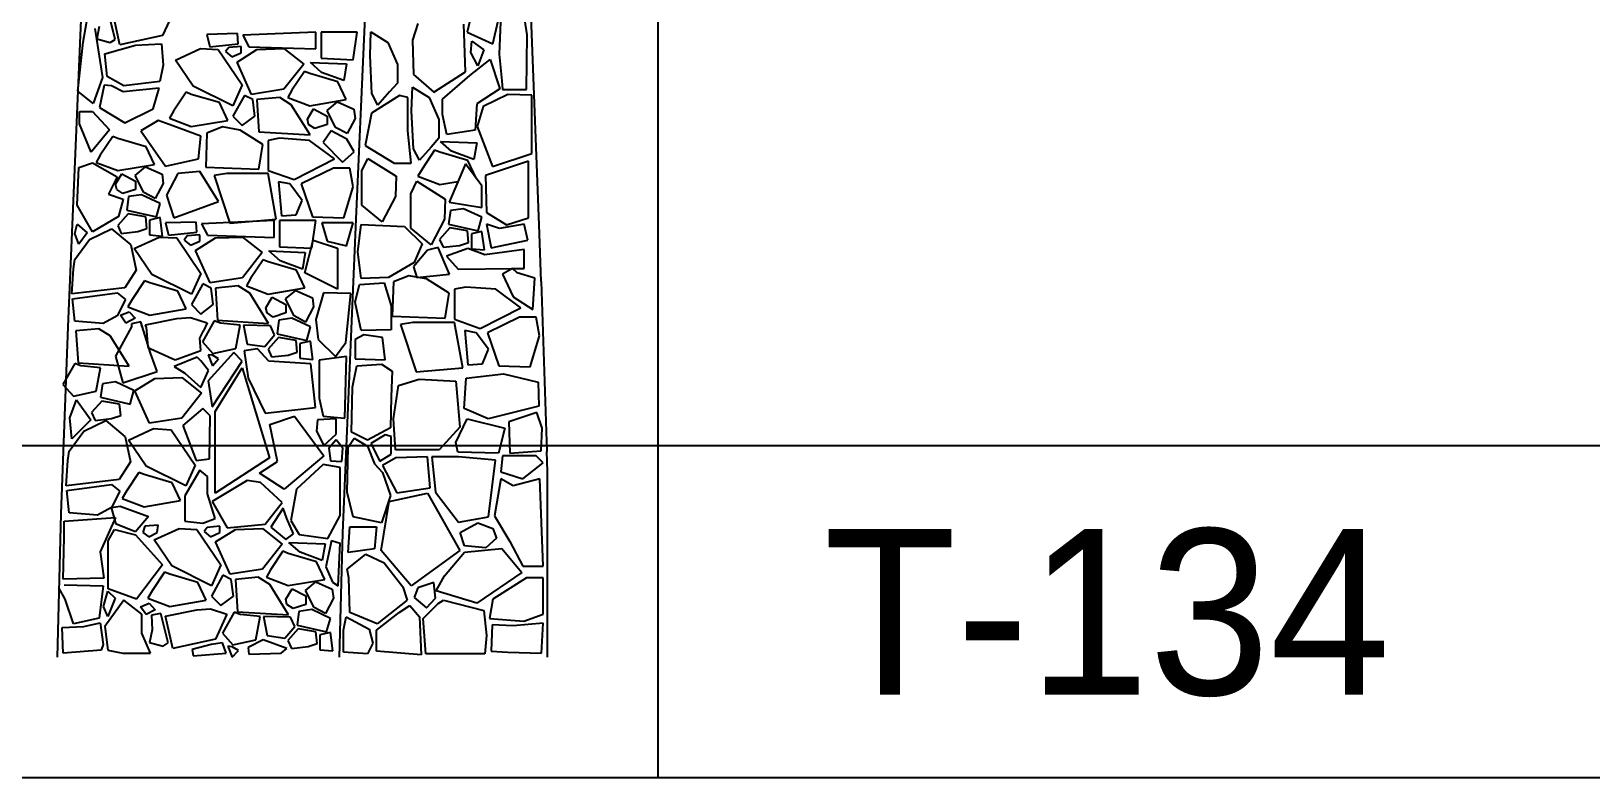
# Model space of a CAD drawing. Header units: millimetres. Extents: x 0 to 25200, y 0 to 17820.
# Drawn here: x 9013 to 10142, y 2598 to 3138 of the extents above; entities that cross this region are included whole.
import ezdxf
from ezdxf.enums import TextEntityAlignment as Align

# ---------------------------------------------------------------- set-up
doc = ezdxf.new("R2010")
doc.units = ezdxf.units.MM
doc.header["$LTSCALE"] = 100
doc.header["$MEASUREMENT"] = 0
for name, color, linetype in [('CO-TREE', 251, 'Continuous'), ('TB-FORM', 7, 'Continuous'), ('TB-TEXT', 4, 'Continuous')]:
    doc.layers.add(name, color=color, linetype=linetype)
doc.styles.add('DH-TEXT', font='')
doc.styles.get('DH-TEXT').set_extended_font_data('HY울릉도L')

# ---------------------------------------------------------------- blocks, each defined once
blk = doc.blocks.new('T-133')
at = {"layer": 'CO-TREE'}
for p, q in [((230.4, 629.4), (222.2, 452.1)), ((22.6, 589.6), (7.8, 238.8)), ((340.3, 450), (336.5, 474.9)), ((19, 444.7), (22.3, 464.1)), ((42.1, 446.7), (36.8, 468.1)), ((45.5, 442.7), (40.3, 466.1)), ((84.7, 467.6), (76.4, 449.5)), ((321.2, 465.3), (319.9, 436)), ((349.1, 306.2), (343.1, 463.4)), ((27.3, 454.7), (32.9, 419.2)), ((30.5, 456.1), (28.7, 447.2)), ((187.2, 452), (134.5, 449.7)), ((187.2, 439.8), (187.2, 452)), ((191.1, 452), (191.1, 433.1)), ((217.2, 452), (191.1, 452)), ((214.4, 432), (217.2, 452)), ((222.2, 452.1), (216.2, 316.7)), ((226.5, 435), (227.1, 452.2)), ((227.1, 452.2), (239.3, 444.6)), ((261.1, 458.3), (257.3, 446.2)), ((295.6, 423.2), (294.3, 457.7)), ((298.8, 460.2), (296.9, 451.9)), ((296.9, 451.9), (315.4, 443.6)), ((315.4, 443.6), (319.2, 460.2)), ((15.1, 409.2), (19, 444.7)), ((28.7, 447.2), (38.5, 444.5)), ((34.5, 436.4), (56.8, 442.5)), ((38.5, 444.5), (42.1, 446.7)), ((76.4, 449.5), (45.5, 442.7)), ((56.8, 442.5), (75.6, 443.6)), ((75.6, 443.6), (76.7, 428.1)), ((130.6, 450.9), (108.4, 450.3)), ((108.4, 450.3), (110.6, 441.4)), ((110.6, 441.4), (131.1, 443.6)), ((124.3, 440.9), (122, 437.9)), ((133.3, 441.6), (124.3, 440.9)), ((131.1, 443.6), (130.6, 450.9)), ((133.3, 437.1), (133.3, 441.6)), ((134.5, 449.7), (138.9, 441.4)), ((138.9, 441.4), (187.2, 439.8)), ((239.3, 444.6), (246.3, 428.6)), ((257.3, 446.2), (257.9, 421.3)), ((299.4, 437.2), (300.1, 445.5)), ((300.1, 445.5), (309, 439.2)), ((339.7, 410.4), (340.3, 450)), ((36.2, 419.8), (34.5, 436.4)), ((85.8, 431.8), (103.9, 440.1)), ((98.6, 413), (85.8, 431.8)), ((103.9, 440.1), (116.7, 439.4)), ((116.7, 439.4), (134.1, 413.8)), ((122, 437.9), (126.5, 434.1)), ((126.5, 434.1), (133.3, 437.1)), ((130.3, 430.3), (144.6, 439.4)), ((140.8, 407), (130.3, 430.3)), ((144.6, 439.4), (164.2, 440.1)), ((164.2, 440.1), (178.5, 428.8)), ((183.4, 430), (209.6, 429)), ((191.4, 422.9), (183.4, 430)), ((191.1, 433.1), (214.4, 432)), ((209.6, 429), (207.6, 416.9)), ((227.8, 407.5), (226.5, 435)), ((298.8, 420.6), (313.5, 432.1)), ((304.5, 427.7), (299.4, 437.2)), ((309, 439.2), (304.5, 427.7)), ((313.5, 432.1), (320.5, 411.1)), ((319.9, 436), (321.8, 416.8)), ((32.9, 419.2), (26.2, 400.3)), ((48.4, 413.1), (36.2, 419.8)), ((76.7, 428.1), (74.5, 416.4)), ((178.5, 428.8), (164.2, 410.8)), ((179.1, 423.6), (170, 410.1)), ((182.9, 422.1), (179.1, 423.6)), ((203.2, 416.1), (182.9, 422.1)), ((207.6, 416.9), (191.4, 422.9)), ((246.3, 428.6), (246.3, 415.2)), ((257.9, 421.3), (272.6, 408.5)), ((272.6, 408.5), (295.6, 423.2)), ((279, 403.4), (298.8, 420.6)), ((26.2, 400.3), (15.1, 409.2)), ((34, 413.7), (30.7, 397.6)), ((39.5, 413.1), (34, 413.7)), ((47.9, 408.7), (39.5, 413.1)), ((74, 411.4), (47.9, 408.7)), ((74.5, 416.4), (48.4, 413.1)), ((69.5, 396.5), (74, 411.4)), ((93.4, 408.5), (84.3, 394.9)), ((97.1, 407), (93.4, 408.5)), ((117.5, 401), (97.1, 407)), ((127.3, 398.7), (98.6, 413)), ((134.1, 413.8), (127.3, 398.7)), ((164.2, 410.8), (140.8, 407)), ((170, 410.1), (167, 404.8)), ((209.2, 403.3), (203.2, 416.1)), ((232.2, 399.2), (227.8, 407.5)), ((240.5, 408.8), (232.2, 399.2)), ((246.3, 415.2), (240.5, 408.8)), ((256.6, 395.1), (257.3, 412.3)), ((257.3, 412.3), (269.4, 404.7)), ((320.5, 411.1), (303.9, 400.2)), ((326.3, 407), (308.5, 398.1)), ((321.8, 416.8), (322.4, 410.4)), ((322.4, 410.4), (339.7, 410.4)), ((343.5, 406.4), (326.3, 407)), ((343.5, 364.3), (343.5, 406.4)), ((30.7, 397.6), (49, 386.5)), ((49, 386.5), (69.5, 396.5)), ((123.5, 388.2), (117.5, 401)), ((135.6, 406.2), (127.3, 391.2)), ((141.6, 403.2), (135.6, 406.2)), ((143.1, 391.2), (141.6, 403.2)), ((161.2, 404.7), (144.6, 403.2)), ((144.6, 403.2), (146.1, 379.9)), ((169.5, 399.5), (161.2, 404.7)), ((167, 404.8), (182.9, 398.8)), ((183.1, 377.6), (169.5, 399.5)), ((181.2, 389), (185.7, 396.5)), ((182.9, 398.8), (209.2, 403.3)), ((185.7, 396.5), (195.5, 391.3)), ((195.4, 395.3), (202.9, 401.5)), ((201.5, 383), (195.4, 395.3)), ((202.9, 401.5), (214.8, 396.2)), ((214.8, 396.2), (215.7, 389.6)), ((247.9, 406.1), (227.6, 393.3)), ((253.9, 404.6), (247.9, 406.1)), ((253.9, 380.5), (253.9, 404.6)), ((257.9, 367.6), (256.6, 395.1)), ((269.4, 404.7), (276.4, 388.7)), ((279, 392.5), (279, 403.4)), ((303.9, 400.2), (302.6, 381.1)), ((308.5, 398.1), (304.1, 383.7)), ((16.2, 385.7), (16.2, 394.6)), ((16.2, 394.6), (25.7, 394.6)), ((24.6, 365.2), (16.2, 385.7)), ((25.7, 394.6), (37.9, 381.3)), ((73.3, 388), (60.6, 380.5)), ((83.8, 384.2), (73.3, 388)), ((84.3, 394.9), (81.3, 389.7)), ((81.3, 389.7), (97.1, 383.7)), ((104, 376.7), (83.8, 384.2)), ((97.1, 383.7), (123.5, 388.2)), ((127.3, 391.2), (134.1, 384.4)), ((134.1, 384.4), (143.1, 391.2)), ((181.9, 385.2), (181.2, 389)), ((186.5, 382.2), (181.9, 385.2)), ((195.5, 385.2), (186.5, 382.2)), ((195.5, 391.3), (195.5, 385.2)), ((215.7, 389.6), (209.9, 378.6)), ((227.6, 393.3), (223, 370)), ((276.4, 388.7), (276.4, 375.3)), ((282.2, 377.9), (279, 392.5)), ((37.9, 381.3), (24.6, 365.2)), ((40.3, 376.6), (31.3, 363.1)), ((44.1, 375.1), (40.3, 376.6)), ((64.4, 369.1), (44.1, 375.1)), ((60.6, 380.5), (78.5, 355)), ((102.5, 360.3), (104, 376.7)), ((108.5, 379), (107.8, 354.3)), ((119.8, 383.5), (108.5, 379)), ((132.5, 381.2), (119.8, 383.5)), ((149, 370.7), (132.5, 381.2)), ((146.1, 379.9), (183.1, 377.6)), ((161, 375.2), (152.7, 373.7)), ((152.7, 373.7), (152.7, 352)), ((182.7, 373.7), (161, 375.2)), ((200.7, 360.3), (182.7, 373.7)), ((198.5, 380.5), (192.5, 372.2)), ((209.7, 374.5), (198.5, 380.5)), ((209.9, 378.6), (201.5, 383)), ((215, 365.5), (209.7, 374.5)), ((256.2, 357.2), (253.9, 380.5)), ((276.4, 375.3), (270.7, 368.9)), ((277.5, 372.9), (303.7, 371.9)), ((285.6, 365.9), (277.5, 372.9)), ((302.6, 381.1), (282.2, 377.9)), ((304.1, 383.7), (315.2, 354.8)), ((31.3, 363.1), (28.3, 357.8)), ((70.5, 356.3), (64.4, 369.1)), ((146, 352.8), (149, 370.7)), ((192.5, 372.2), (206.7, 358)), ((206.7, 358), (215, 365.5)), ((223, 370), (244.1, 357.2)), ((262.4, 359.3), (257.9, 367.6)), ((270.7, 368.9), (262.4, 359.3)), ((273.2, 366.6), (264.2, 353)), ((277, 365.1), (273.2, 366.6)), ((297.3, 359.1), (277, 365.1)), ((301.7, 359.8), (285.6, 365.9)), ((303.7, 371.9), (301.7, 359.8)), ((315.2, 354.8), (343.5, 364.3)), ((14.6, 326.9), (15.7, 354.1)), ((15.7, 354.1), (25.7, 357.4)), ((25.7, 357.4), (43.4, 347.4)), ((28.3, 357.8), (44.1, 351.8)), ((44.1, 351.8), (70.5, 356.3)), ((56.6, 348.3), (64.1, 354.5)), ((64.1, 354.5), (76, 349.2)), ((78.5, 355), (102.5, 360.3)), ((103.3, 351.3), (87.5, 349.8)), ((116.8, 329.5), (103.3, 351.3)), ((107.8, 354.3), (146, 352.8)), ((152.7, 352), (171.5, 345.3)), ((171.5, 345.3), (200.7, 360.3)), ((200, 353.5), (176.7, 342.3)), ((212, 353.5), (200, 353.5)), ((214.2, 340), (212, 353.5)), ((220.6, 351.7), (225, 360.6)), ((220.6, 326.8), (220.6, 351.7)), ((225, 360.6), (245.5, 347.9)), ((244.1, 357.2), (256.2, 357.2)), ((264.2, 353), (261.2, 347.8)), ((295.6, 356.7), (283.8, 329.1)), ((307.4, 340.9), (295.6, 356.7)), ((303.3, 346.3), (297.3, 359.1)), ((341.3, 358.7), (310.2, 348.2)), ((341.3, 347.6), (341.3, 358.7)), ((43.4, 347.4), (37.3, 334.7)), ((42.4, 342), (46.9, 349.5)), ((43.2, 338.2), (42.4, 342)), ((46.9, 349.5), (56.7, 344.2)), ((62.8, 336), (56.6, 348.3)), ((56.7, 344.2), (56.7, 338.2)), ((76.9, 342.6), (71.1, 331.6)), ((76, 349.2), (76.9, 342.6)), ((87.5, 349.8), (79.3, 334)), ((122.8, 349.8), (113.8, 348.3)), ((113.8, 348.3), (125, 313.8)), ((152.7, 349.8), (122.8, 349.8)), ((158.7, 316.8), (152.7, 349.8)), ((160.2, 343.8), (162.5, 319.1)), ((168.5, 342.3), (160.2, 343.8)), ((177.5, 330.3), (168.5, 342.3)), ((176.7, 342.3), (185, 318.3)), ((207.5, 317.6), (214.2, 340)), ((245.5, 347.9), (244.9, 333.2)), ((256, 335.1), (260.5, 344.1)), ((260.5, 344.1), (280.9, 331.3)), ((261.2, 347.8), (277, 341.7)), ((277, 341.7), (290.1, 344)), ((307.4, 325.2), (307.4, 340.9)), ((310.2, 348.2), (310.8, 321.5)), ((341.3, 317.7), (341.3, 347.6)), ((37.3, 334.7), (47.9, 331.3)), ((47.7, 335.2), (43.2, 338.2)), ((47.9, 331.3), (44.5, 318.6)), ((56.7, 338.2), (47.7, 335.2)), ((51.8, 333), (50.5, 323.2)), ((61.2, 334.3), (51.8, 333)), ((74.6, 328.1), (61.2, 334.3)), ((71.1, 331.6), (62.8, 336)), ((71.9, 318.3), (74.6, 328.1)), ((79.3, 334), (84.5, 317.6)), ((84.5, 317.6), (116.8, 329.5)), ((173, 319.8), (177.5, 330.3)), ((244.9, 333.2), (235.3, 314.7)), ((256, 310.2), (256, 335.1)), ((280.9, 331.3), (280.3, 316.6)), ((283.8, 329.1), (307.4, 325.2)), ((25.7, 307.5), (14.6, 326.9)), ((44.5, 318.6), (25.7, 307.5)), ((51.4, 320.5), (43.9, 312.1)), ((50.5, 323.2), (71.9, 318.3)), ((64.2, 318.3), (51.4, 320.5)), ((65, 309.9), (64.2, 318.3)), ((74.6, 317.9), (67, 316.1)), ((67, 316.1), (67, 305.4)), ((76.3, 304.5), (74.6, 317.9)), ((125, 313.8), (158.7, 316.8)), ((162.5, 319.1), (173, 319.8)), ((185, 318.3), (207.5, 317.6)), ((216.2, 316.7), (206.7, 89.8)), ((235.3, 314.7), (220.6, 326.8)), ((280.3, 316.6), (270.7, 298.1)), ((284.7, 323), (283.4, 313.2)), ((294.1, 324.3), (284.7, 323)), ((307.5, 318.1), (294.1, 324.3)), ((304.8, 308.3), (307.5, 318.1)), ((310.8, 321.5), (325.2, 312.7)), ((325.2, 312.7), (341.3, 317.7)), ((12.9, 306.4), (14.6, 313)), ((15.7, 298.6), (12.9, 306.4)), ((14.6, 313), (21.8, 306.9)), ((21.8, 306.9), (15.7, 298.6)), ((23.4, 302), (39.5, 309.7)), ((39.5, 309.7), (53.4, 298.1)), ((43.9, 312.1), (46.5, 306.4)), ((46.5, 306.4), (58.4, 307.7)), ((58.4, 307.7), (65, 309.9)), ((67, 305.4), (76.3, 304.5)), ((100.6, 314.5), (78.4, 314)), ((78.4, 314), (80.6, 305.1)), ((80.6, 305.1), (101.2, 307.3)), ((103.3, 305.3), (94.3, 304.6)), ((101.2, 307.3), (100.6, 314.5)), ((103.3, 300.8), (103.3, 305.3)), ((157.2, 315.7), (104.5, 313.4)), ((104.5, 313.4), (108.9, 305.1)), ((108.9, 305.1), (157.2, 303.5)), ((157.2, 303.5), (157.2, 315.7)), ((161.1, 315.7), (161.1, 296.8)), ((187.2, 315.7), (161.1, 315.7)), ((184.4, 295.7), (187.2, 315.7)), ((191.6, 314), (195.5, 300.7)), ((214.4, 314), (191.6, 314)), ((209.4, 297.4), (214.4, 314)), ((217.6, 293), (220.2, 312.8)), ((220.2, 312.8), (251.5, 311.5)), ((251.5, 311.5), (264.3, 298.8)), ((270.7, 298.1), (256, 310.2)), ((284.3, 310.5), (276.8, 302.1)), ((283.4, 313.2), (304.8, 308.3)), ((297.1, 308.3), (284.3, 310.5)), ((297.9, 299.9), (297.1, 308.3)), ((307.5, 307.8), (299.9, 306)), ((299.9, 306), (299.9, 295.3)), ((309.3, 294.5), (307.5, 307.8)), ((310.8, 313.2), (314.1, 296)), ((320.2, 309.9), (310.8, 313.2)), ((338, 313.2), (320.2, 309.9)), ((340.7, 301.6), (338, 313.2)), ((350.3, 271.6), (349.1, 306.2)), ((12.9, 287.5), (23.4, 302)), ((53.4, 298.1), (57.3, 279.8)), ((55.9, 295.5), (73.9, 303.8)), ((68.7, 276.7), (55.9, 295.5)), ((73.9, 303.8), (86.7, 303.1)), ((86.7, 303.1), (104.1, 277.5)), ((94.3, 304.6), (92, 301.6)), ((92, 301.6), (96.5, 297.8)), ((96.5, 297.8), (103.3, 300.8)), ((100.3, 294), (114.6, 303.1)), ((110.9, 270.7), (100.3, 294)), ((114.6, 303.1), (134.2, 303.8)), ((134.2, 303.8), (148.5, 292.5)), ((153.4, 293.7), (179.6, 292.7)), ((161.5, 286.6), (153.4, 293.7)), ((161.1, 296.8), (184.4, 295.7)), ((179.4, 277.9), (185.3, 301.6)), ((185.3, 301.6), (203, 295.7)), ((195.5, 300.7), (209.4, 297.4)), ((203, 295.7), (203, 266.1)), ((268.1, 294.3), (257.9, 282.2)), ((264.3, 298.8), (258.5, 285.3)), ((275.8, 296.2), (268.1, 294.3)), ((280.3, 285.3), (275.8, 296.2)), ((276.8, 302.1), (279.4, 296.4)), ((279.4, 296.4), (291.3, 297.7)), ((297.4, 295.5), (281.9, 289.9)), ((291.3, 297.7), (297.9, 299.9)), ((309.7, 291), (297.4, 295.5)), ((299.9, 295.3), (309.3, 294.5)), ((338, 294.9), (309.7, 291)), ((314.1, 296), (340.7, 301.6)), ((338, 281.1), (338, 294.9)), ((11.8, 280.9), (12.9, 287.5)), ((148.5, 292.5), (134.2, 274.4)), ((149.1, 287.3), (140.1, 273.8)), ((152.9, 285.8), (149.1, 287.3)), ((173.2, 279.8), (152.9, 285.8)), ((177.6, 280.6), (161.5, 286.6)), ((179.6, 292.7), (177.6, 280.6)), ((220.2, 273.9), (217.6, 293)), ((258.5, 285.3), (240, 274.5)), ((284.1, 277), (280.3, 285.3)), ((281.9, 289.9), (290.2, 280.5)), ((10.7, 262.6), (11.8, 280.9)), ((57.3, 279.8), (49, 267)), ((63.4, 272.2), (54.3, 258.6)), ((67.2, 270.7), (63.4, 272.2)), ((97.3, 262.4), (68.7, 276.7)), ((104.1, 277.5), (97.3, 262.4)), ((134.2, 274.4), (110.9, 270.7)), ((140.1, 273.8), (137.1, 268.5)), ((179.3, 267), (173.2, 279.8)), ((203, 266.1), (179.4, 277.9)), ((240, 274.5), (220.2, 273.9)), ((243.4, 271.3), (242.6, 246.6)), ((254.6, 275.8), (243.4, 271.3)), ((267.3, 273.6), (254.6, 275.8)), ((257.9, 282.2), (260.5, 274.5)), ((260.5, 274.5), (284.1, 277)), ((283.8, 263.1), (267.3, 273.6)), ((290.2, 280.5), (329.6, 281.1)), ((329.6, 281.1), (322.5, 277)), ((322.5, 277), (330, 260.5)), ((333, 277.8), (329.6, 281.1)), ((329.6, 281.1), (338, 281.1)), ((345.8, 274), (333, 277.8)), ((344.3, 251.4), (345.8, 274)), ((350.3, 271.6), (354.5, 148.6)), ((49, 267), (10.7, 262.6)), ((11.2, 259.1), (43.4, 263.5)), ((43.4, 263.5), (49.5, 258.5)), ((87.5, 264.7), (67.2, 270.7)), ((93.5, 251.9), (87.5, 264.7)), ((105.6, 269.9), (97.3, 254.9)), ((111.6, 266.9), (105.6, 269.9)), ((113.1, 254.9), (111.6, 266.9)), ((131.2, 268.4), (114.6, 266.9)), ((114.6, 266.9), (116.1, 243.6)), ((139.5, 263.2), (131.2, 268.4)), ((137.1, 268.5), (152.9, 262.5)), ((153.1, 241.3), (139.5, 263.2)), ((151.2, 252.7), (155.7, 260.2)), ((152.9, 262.5), (179.3, 267)), ((155.7, 260.2), (165.5, 254.9)), ((165.4, 259), (172.9, 265.2)), ((172.9, 265.2), (184.8, 259.9)), ((184.8, 259.9), (185.7, 253.3)), ((192.8, 263.5), (187.2, 244.1)), ((212.7, 263), (192.8, 263.5)), ((208.9, 227.5), (212.7, 263)), ((215.7, 256.6), (218.9, 269.4)), ((218.9, 269.4), (236.8, 270.7)), ((236.8, 270.7), (241.9, 254.1)), ((280.8, 245.1), (283.8, 263.1)), ((295.8, 267.6), (287.6, 266.1)), ((287.6, 266.1), (287.6, 244.4)), ((317.6, 266.1), (295.8, 267.6)), ((335.6, 252.6), (317.6, 266.1)), ((330, 260.5), (344.3, 251.4)), ((12.9, 243), (11.2, 259.1)), ((49.5, 258.5), (43.4, 246.9)), ((46, 247.2), (52.1, 249.8)), ((54.3, 258.6), (51.3, 253.4)), ((51.3, 253.4), (67.2, 247.3)), ((52.1, 249.8), (56.5, 245)), ((67.2, 247.3), (93.5, 251.9)), ((97.3, 254.9), (104.1, 248.1)), ((104.1, 248.1), (113.1, 254.9)), ((152, 248.9), (151.2, 252.7)), ((156.5, 245.9), (152, 248.9)), ((165.5, 248.9), (156.5, 245.9)), ((171.6, 246.7), (165.4, 259)), ((165.5, 254.9), (165.5, 248.9)), ((185.7, 253.3), (179.9, 242.3)), ((220.2, 236.2), (215.7, 256.6)), ((241.9, 254.1), (241.9, 236.8)), ((306.3, 237.6), (335.6, 252.6)), ((7.8, 238.8), (2.7, 103.5)), ((33.4, 241.3), (12.9, 243)), ((30.2, 237.5), (13.7, 236)), ((38.5, 232.3), (30.2, 237.5)), ((43.4, 246.9), (33.4, 241.3)), ((54, 238.8), (42.3, 217.6)), ((49.9, 241.4), (46, 247.2)), ((56.5, 245), (49.9, 241.4)), ((60.6, 242.4), (53.9, 241)), ((53.9, 241), (54, 238.8)), ((61.5, 238.8), (60.6, 242.4)), ((67.7, 219.7), (60.6, 242.4)), ((64.1, 240.3), (86.7, 244.8)), ((64.5, 238.8), (64.1, 240.3)), ((64.5, 238.8), (65.6, 223.8)), ((86.7, 244.8), (96.5, 245.6)), ((96.5, 245.6), (108.6, 241.8)), ((113.7, 243.3), (105.3, 228.1)), ((108.6, 241.8), (105.9, 236)), ((118.2, 241.5), (113.7, 243.3)), ((116.1, 243.6), (153.1, 241.3)), ((132.5, 240.1), (118.2, 241.5)), ((129.4, 223.2), (132.5, 240.1)), ((135, 240), (137.7, 226.4)), ((154.4, 239.6), (135, 240)), ((157.5, 233), (154.4, 239.6)), ((160.6, 243.7), (159.3, 233.9)), ((170, 245), (160.6, 243.7)), ((183.4, 238.8), (170, 245)), ((179.9, 242.3), (171.6, 246.7)), ((180.7, 229), (183.4, 238.8)), ((187.2, 244.1), (188.9, 229.7)), ((242.6, 246.6), (280.8, 245.1)), ((257.6, 242.1), (248.6, 240.6)), ((248.6, 240.6), (259.9, 206.2)), ((287.6, 242.1), (257.6, 242.1)), ((287.6, 244.4), (306.3, 237.6)), ((293.6, 209.2), (287.6, 242.1)), ((334.8, 245.9), (311.6, 234.6)), ((346.8, 245.9), (334.8, 245.9)), ((349.1, 232.4), (346.8, 245.9)), ((13.7, 236), (15.2, 212.7)), ((52.1, 210.4), (38.5, 232.3)), ((103.4, 230.7), (105.9, 236)), ((104.1, 221.7), (103.4, 230.7)), ((105.3, 228.1), (112.8, 219.6)), ((137.7, 226.4), (150.5, 224.6)), ((150.5, 224.6), (157.5, 233)), ((160.2, 231.2), (152.7, 222.8)), ((159.3, 233.9), (180.7, 229)), ((173, 229), (160.2, 231.2)), ((173.8, 220.6), (173, 229)), ((183.4, 228.5), (175.8, 226.8)), ((175.8, 226.8), (175.8, 216.1)), ((185.1, 215.2), (183.4, 228.5)), ((188.9, 229.7), (201.6, 217.5)), ((201.6, 217.5), (208.9, 227.5)), ((222.1, 233), (215.7, 229.8)), ((215.7, 229.8), (215.7, 215.7)), ((241.9, 236.8), (220.2, 236.2)), ((235.5, 231.1), (222.1, 233)), ((237.4, 215.1), (235.5, 231.1)), ((295.1, 236.1), (297.3, 211.4)), ((303.3, 234.6), (295.1, 236.1)), ((312.3, 222.7), (303.3, 234.6)), ((311.6, 234.6), (319.8, 210.7)), ((342.3, 209.9), (349.1, 232.4)), ((42.3, 217.6), (47.7, 198.4)), ((65.6, 223.8), (85.5, 214.9)), ((72.5, 206.6), (67.7, 219.7)), ((101.3, 216.9), (84.8, 210.1)), ((85.5, 214.9), (104.1, 221.7)), ((104.1, 214.2), (101.3, 216.9)), ((109.3, 218.7), (112.4, 210.7)), ((112.4, 218.3), (109.3, 218.7)), ((128, 220.2), (109.4, 199.7)), ((116.9, 215.6), (112.4, 218.3)), ((112.4, 218.3), (112.4, 218.3)), ((112.4, 210.7), (116.9, 215.6)), ((112.8, 219.6), (129.4, 223.2)), ((134.1, 214.1), (128, 220.2)), ((145.1, 223), (135.5, 221.6)), ((135.5, 221.6), (138.3, 201.7)), ((153.4, 214.1), (145.1, 223)), ((152.7, 222.8), (155.3, 217.1)), ((155.3, 217.1), (167.2, 218.4)), ((167.2, 218.4), (173.8, 220.6)), ((175.8, 216.1), (185.1, 215.2)), ((209.6, 217.5), (189.7, 214.7)), ((189.7, 214.7), (189.7, 187.3)), ((208.3, 172.9), (209.6, 217.5)), ((215.7, 215.7), (237.4, 215.1)), ((307.8, 212.2), (312.3, 222.7)), ((12.8, 212.4), (4.3, 197.2)), ((17.2, 210.6), (12.8, 212.4)), ((15.2, 212.7), (52.1, 210.4)), ((31.5, 209.3), (17.2, 210.6)), ((28.4, 192.3), (31.5, 209.3)), ((47.7, 198.4), (72.5, 206.6)), ((84.8, 210.1), (92.4, 205.3)), ((92.4, 205.3), (104.1, 195)), ((109.6, 207.3), (104.1, 214.2)), ((104.1, 195), (109.6, 207.3)), ((112.2, 181.1), (134.1, 214.1)), ((114.4, 177.6), (134.1, 209.1)), ((134.1, 209.1), (153.8, 144.1)), ((183.6, 212), (153.4, 214.1)), ((187, 180.5), (183.6, 212)), ((213.8, 195.3), (217, 210.6)), ((217, 210.6), (234.9, 211.9)), ((234.9, 211.9), (242.6, 206.8)), ((242.6, 206.8), (241.9, 188.3)), ((259.9, 206.2), (293.6, 209.2)), ((296.1, 201.8), (323.2, 204.8)), ((297.3, 211.4), (307.8, 212.2)), ((319.8, 210.7), (342.3, 209.9)), ((323.2, 204.8), (348.1, 198.8)), ((4.3, 197.2), (11.9, 188.7)), ((11.9, 188.7), (28.4, 192.3)), ((32.8, 197.7), (31.5, 187.9)), ((42.2, 199.1), (32.8, 197.7)), ((55.6, 192.8), (42.2, 199.1)), ((52.9, 183), (55.6, 192.8)), ((56.4, 192.5), (70.7, 201.5)), ((66.9, 169.1), (56.4, 192.5)), ((70.7, 201.5), (90.3, 202.2)), ((90.3, 202.2), (104.6, 190.9)), ((109.4, 199.7), (112.2, 181.1)), ((138.3, 201.7), (150.6, 176.3)), ((213.2, 162.7), (213.8, 195.3)), ((243.4, 172.4), (247.1, 196.5)), ((247.1, 196.5), (262.2, 201)), ((262.2, 201), (288.6, 199.5)), ((288.6, 199.5), (291.6, 166.4)), ((294.6, 179.9), (296.1, 201.8)), ((348.1, 198.8), (348.8, 181.4)), ((9.3, 173), (14.1, 186)), ((14.1, 186), (24.4, 171.6)), ((32.4, 185.2), (24.9, 176.9)), ((31.5, 187.9), (52.9, 183)), ((45.2, 183), (32.4, 185.2)), ((46.1, 174.7), (45.2, 183)), ((104.6, 190.9), (90.3, 172.9)), ((189.7, 187.3), (192.5, 174.3)), ((241.9, 188.3), (241.3, 165.9)), ((348.8, 181.4), (311.9, 172.4)), ((10.7, 157.9), (9.3, 173)), ((24.4, 171.6), (10.7, 157.9)), ((19.3, 163.3), (35.4, 171.1)), ((24.9, 176.9), (27.6, 171.1)), ((27.6, 171.1), (39.5, 172.5)), ((35.4, 171.1), (49.3, 159.4)), ((39.5, 172.5), (46.1, 174.7)), ((90.3, 172.9), (66.9, 169.1)), ((105.4, 179.9), (91, 167.5)), ((110.9, 174.4), (105.4, 179.9)), ((110.3, 143.5), (110.9, 174.4)), ((114.4, 118.5), (114.4, 177.6)), ((150.6, 176.3), (187, 180.5)), ((154, 168.1), (171.9, 174.3)), ((171.9, 174.3), (193.2, 145.5)), ((188.4, 171.5), (187.7, 163.3)), ((202.1, 172.2), (188.4, 171.5)), ((192.5, 174.3), (208.3, 172.9)), ((202.1, 161.3), (202.1, 172.2)), ((244.9, 149.8), (243.4, 172.4)), ((288.6, 155.1), (296.9, 172.4)), ((311.9, 172.4), (294.6, 179.9)), ((296.9, 172.4), (324, 165.6)), ((347.3, 176.9), (327, 170.2)), ((327, 170.2), (327.7, 147.6)), ((351.1, 165.6), (347.3, 176.9)), ((8.8, 148.9), (19.3, 163.3)), ((49.3, 159.4), (53.2, 141.1)), ((51.7, 156.9), (69.8, 165.2)), ((69.8, 165.2), (82.6, 164.4)), ((82.6, 164.4), (100, 138.8)), ((91, 167.5), (100.6, 142.1)), ((159.5, 141.4), (154, 168.1)), ((187.7, 163.3), (193.2, 153)), ((193.2, 153), (202.1, 161.3)), ((210.6, 151.9), (215.1, 158.3)), ((224.7, 157), (213.2, 162.7)), ((215.1, 158.3), (224.7, 152.5)), ((241.3, 165.9), (224.7, 157)), ((237.4, 160.8), (227.2, 154.4)), ((241.9, 159.6), (237.4, 160.8)), ((241.9, 146.8), (241.9, 159.6)), ((291.6, 166.4), (276.5, 149.8)), ((324, 165.6), (319.5, 147.6)), ((350.3, 149.1), (351.1, 165.6)), ((7.7, 142.2), (8.8, 148.9)), ((64.5, 138.1), (51.7, 156.9)), ((202.1, 157.1), (196.6, 151)), ((196.6, 151), (198, 142)), ((206.9, 151), (202.1, 157.1)), ((206.2, 141.4), (206.9, 151)), ((210, 119.3), (210.6, 151.9)), ((224.7, 152.5), (229.8, 139.8)), ((227.2, 154.4), (233.6, 141.7)), ((233.6, 141.7), (241.9, 146.8)), ((276.5, 149.8), (244.9, 149.8)), ((290.1, 148.3), (288.6, 155.1)), ((319.5, 147.6), (290.1, 148.3)), ((327.7, 147.6), (350.3, 149.1)), ((355, 134.3), (354.5, 148.6)), ((6.6, 123.9), (7.7, 142.2)), ((53.2, 141.1), (44.9, 128.4)), ((93.2, 123.8), (64.5, 138.1)), ((100, 138.8), (93.2, 123.8)), ((100.6, 142.1), (110.3, 143.5)), ((153.8, 144.1), (114.4, 118.5)), ((146.5, 133.1), (159.5, 141.4)), ((193.2, 145.5), (164.3, 121.5)), ((192.5, 139.3), (173.3, 121.5)), ((204.8, 137.2), (192.5, 139.3)), ((198, 142), (206.2, 141.4)), ((204.8, 102.3), (204.8, 137.2)), ((229.8, 139.8), (235.5, 133.4)), ((245.1, 144.2), (235.5, 138.5)), ((235.5, 138.5), (245.8, 118.7)), ((268.1, 144.9), (245.1, 144.2)), ((270, 122.5), (268.1, 144.9)), ((271.3, 144.9), (273.9, 119.3)), ((290.5, 144.9), (271.3, 144.9)), ((317.3, 142.3), (290.5, 144.9)), ((312.2, 101.4), (317.3, 142.3)), ((322.4, 145.5), (321.2, 134)), ((346.7, 145.5), (322.4, 145.5)), ((337.1, 128.9), (351.8, 140.4)), ((351.8, 140.4), (346.7, 145.5)), ((44.9, 128.4), (6.6, 123.9)), ((7.1, 120.4), (39.3, 124.9)), ((39.3, 124.9), (45.4, 119.9)), ((59.3, 133.6), (50.2, 120)), ((63, 132), (59.3, 133.6)), ((83.4, 126), (63, 132)), ((89.4, 113.2), (83.4, 126)), ((103.4, 135.3), (92.4, 116.7)), ((108.9, 130.5), (103.4, 135.3)), ((108.9, 118.1), (108.9, 130.5)), ((137.6, 127.6), (112.2, 112.6)), ((147.2, 126.3), (137.6, 127.6)), ((164.3, 121.5), (146.5, 133.1)), ((163, 111.9), (147.2, 126.3)), ((235.5, 133.4), (241.3, 116.8)), ((321.2, 128.9), (316.7, 102.1)), ((321.2, 134), (337.1, 128.9)), ((330.1, 123.8), (321.2, 128.9)), ((349.3, 128.9), (330.1, 123.8)), ((351.8, 65.7), (349.3, 128.9)), ((355, 0), (355, 134.3)), ((8.8, 104.4), (7.1, 120.4)), ((45.4, 119.9), (39.3, 108.2)), ((50.2, 120), (47.2, 114.7)), ((47.2, 114.7), (63, 108.7)), ((63, 108.7), (89.4, 113.2)), ((92.4, 116.7), (92.4, 98.2)), ((114.4, 100.3), (108.9, 118.1)), ((173.3, 121.5), (169.1, 98.8)), ((214.4, 101.4), (210, 119.3)), ((241.3, 116.8), (234.9, 97)), ((240.4, 112.6), (268, 118.5)), ((245.8, 118.7), (270, 122.5)), ((268, 118.5), (291.6, 77.2)), ((273.9, 119.3), (290.5, 97.6)), ((2.7, 103.5), (0, 0)), ((29.3, 102.7), (8.8, 104.4)), ((39.3, 108.2), (29.3, 102.7)), ((39.3, 108.2), (45.7, 109.2)), ((42.9, 96.1), (39.3, 108.2)), ((45.7, 109.2), (66.3, 101.6)), ((66.3, 101.6), (56.7, 90.6)), ((112.2, 112.6), (123.2, 93.4)), ((150.6, 96.1), (163, 111.9)), ((163.7, 107.8), (154.7, 94)), ((166.4, 100.2), (163.7, 107.8)), ((195.9, 85.8), (204.8, 102.3)), ((234.5, 77.2), (240.4, 112.6)), ((316.7, 102.1), (327.6, 83.6)), ((5.1, 98.2), (42.2, 100.9)), ((5.1, 86.5), (5.1, 98.2)), ((42.2, 100.9), (31.2, 76.2)), ((37.1, 84), (41.6, 92.3)), ((41.6, 92.3), (56.7, 88.5)), ((56.7, 90.6), (42.9, 96.1)), ((63.5, 94.6), (62, 90)), ((73.3, 95.3), (63.5, 94.6)), ((70.3, 84.8), (88.4, 93)), ((72.5, 90), (73.3, 95.3)), ((88.4, 93), (101.2, 92.3)), ((92.4, 98.2), (105.4, 96.8)), ((101.2, 92.3), (118.5, 66.7)), ((105.4, 96.8), (114.4, 100.3)), ((108.7, 93.8), (106.5, 90.8)), ((106.5, 90.8), (111, 87)), ((117.8, 94.6), (108.7, 93.8)), ((114.7, 83.3), (129.1, 92.3)), ((117.8, 90), (117.8, 94.6)), ((123.2, 93.4), (150.6, 96.1)), ((129.1, 92.3), (148.7, 93)), ((148.7, 93), (163, 81.7)), ((154.7, 94), (165.7, 85.1)), ((171.2, 89.2), (166.4, 100.2)), ((169.1, 98.8), (175.3, 88.6)), ((210.6, 75.7), (211.9, 94.2)), ((211.9, 94.2), (231.1, 94.2)), ((234.9, 97), (214.4, 101.4)), ((231.1, 94.2), (229.8, 78.3)), ((290.5, 97.6), (312.2, 101.4)), ((291.8, 90), (304.5, 97)), ((304.5, 97), (315.4, 93.1)), ((315.4, 93.1), (318, 86.1)), ((4.4, 56.3), (5.1, 86.5)), ((37.1, 49.4), (37.1, 84)), ((56.7, 88.5), (76.3, 66.7)), ((62, 90), (66.5, 87)), ((66.5, 87), (72.5, 90)), ((83.1, 65.9), (70.3, 84.8)), ((111, 87), (117.8, 90)), ((125.3, 59.9), (114.7, 83.3)), ((163, 81.7), (148.7, 63.7)), ((165.7, 85.1), (171.2, 89.2)), ((167.8, 82.9), (194.1, 81.9)), ((175.9, 75.8), (167.8, 82.9)), ((175.3, 88.6), (195.9, 85.8)), ((194.1, 81.9), (192, 69.8)), ((198.7, 84.4), (194.5, 65.2)), ((198.7, 84.4), (204.8, 82.4)), ((203.5, 51.5), (204.8, 82.4)), ((206.7, 89.8), (204.3, 0)), ((295, 80.4), (291.8, 90)), ((310.3, 79.1), (295, 80.4)), ((318, 86.1), (310.3, 79.1)), ((327.6, 83.6), (337.1, 65.7)), ((31.2, 76.2), (33.9, 57)), ((163.5, 76.5), (154.5, 63)), ((167.3, 75), (163.5, 76.5)), ((187.7, 69), (167.3, 75)), ((192, 69.8), (175.9, 75.8)), ((193.7, 56.2), (187.7, 69)), ((210, 63.6), (223.4, 74.4)), ((229.8, 78.3), (210.6, 75.7)), ((223.4, 74.4), (236.8, 68.1)), ((256.2, 51.6), (234.5, 77.2)), ((236.8, 68.1), (250.2, 50.8)), ((291.6, 77.2), (256.2, 51.6)), ((280.3, 58.7), (295, 75.9)), ((295, 75.9), (321.8, 78.5)), ((321.8, 78.5), (336.5, 61.2)), ((33.9, 57), (4.4, 56.3)), ((76.3, 66.7), (57.5, 41.8)), ((77.8, 61.4), (68.8, 47.9)), ((81.6, 59.9), (77.8, 61.4)), ((101.9, 53.9), (81.6, 59.9)), ((111.7, 51.6), (83.1, 65.9)), ((118.5, 66.7), (111.7, 51.6)), ((120, 59.2), (111.7, 44.1)), ((126.1, 56.1), (120, 59.2)), ((148.7, 63.7), (125.3, 59.9)), ((145.6, 57.7), (129.1, 56.1)), ((153.9, 52.4), (145.6, 57.7)), ((154.5, 63), (151.5, 57.7)), ((151.5, 57.7), (167.3, 51.7)), ((194.5, 65.2), (199.3, 54.3)), ((211.2, 57.2), (210, 63.6)), ((211.9, 32.3), (211.2, 57.2)), ((274.5, 47.8), (280.3, 58.7)), ((336.5, 61.2), (303.9, 38.9)), ((339.7, 57.2), (315.4, 41.9)), ((337.1, 65.7), (351.8, 65.7)), ((351.8, 57.2), (339.7, 57.2)), ((351.8, 31), (351.8, 57.2)), ((5.8, 41.9), (1.3, 50)), ((5.1, 52.2), (33.3, 51.5)), ((33.3, 51.5), (30.5, 28.2)), ((33.6, 36.5), (36.7, 47.7)), ((36.7, 47.7), (42, 42.7)), ((57.5, 41.8), (37.1, 49.4)), ((68.8, 47.9), (65.8, 42.6)), ((108, 41.1), (101.9, 53.9)), ((127.6, 44.1), (126.1, 56.1)), ((129.1, 56.1), (130.6, 32.8)), ((167.5, 30.5), (153.9, 52.4)), ((165.6, 41.9), (170.2, 49.4)), ((167.3, 51.7), (193.7, 56.2)), ((170.2, 49.4), (180, 44.2)), ((179.8, 48.2), (187.3, 54.4)), ((186, 35.9), (179.8, 48.2)), ((187.3, 54.4), (199.2, 49.1)), ((199.2, 49.1), (200.1, 42.5)), ((199.3, 54.3), (203.5, 51.5)), ((250.2, 50.8), (253.4, 41.2)), ((261.1, 50.2), (258.5, 43.2)), ((272.6, 54), (261.1, 50.2)), ((273.9, 42.5), (272.6, 54)), ((303.9, 38.9), (274.5, 47.8)), ((12, 24.1), (5.8, 41.9)), ((36.7, 29.4), (33.6, 36.5)), ((48.4, 41.2), (34.6, 22)), ((42, 42.7), (36.7, 29.4)), ((61.4, 31), (48.4, 41.2)), ((60.4, 36.4), (66.6, 39)), ((64.4, 30.7), (60.4, 36.4)), ((71, 34.2), (64.4, 30.7)), ((65.8, 42.6), (81.6, 36.6)), ((66.6, 39), (71, 34.2)), ((78.6, 29.5), (101.2, 34.1)), ((81.6, 36.6), (108, 41.1)), ((101.2, 34.1), (111, 34.8)), ((111, 34.8), (123, 31)), ((111.7, 44.1), (118.5, 37.3)), ((118.5, 37.3), (127.6, 44.1)), ((166.4, 38.1), (165.6, 41.9)), ((170.9, 35.1), (166.4, 38.1)), ((180, 38.1), (170.9, 35.1)), ((184.4, 34.3), (175, 32.9)), ((180, 44.2), (180, 38.1)), ((197.8, 28), (184.4, 34.3)), ((194.4, 31.5), (186, 35.9)), ((200.1, 42.5), (194.4, 31.5)), ((253.4, 41.2), (231.7, 24)), ((247.7, 32.3), (255.3, 37.4)), ((255.3, 37.4), (262.4, 29.1)), ((258.5, 43.2), (267.5, 35.5)), ((264.9, 27.8), (275.8, 38.7)), ((267.5, 35.5), (273.9, 42.5)), ((275.8, 38.7), (279.6, 41.2)), ((279.6, 41.2), (309, 33.6)), ((315.4, 41.9), (312.9, 27.8)), ((30.5, 28.2), (12, 24.1)), ((19.5, 22), (31.2, 24.8)), ((31.2, 24.8), (33.3, 9)), ((61.4, 17.2), (61.4, 31)), ((75.1, 31.6), (68.4, 30.3)), ((68.4, 30.3), (68.8, 19.6)), ((80.4, 10.2), (75.1, 31.6)), ((83.8, 6.2), (78.6, 29.5)), ((123, 31), (114.7, 13)), ((128.2, 32.5), (119.7, 17.3)), ((132.6, 30.7), (128.2, 32.5)), ((130.6, 32.8), (167.5, 30.5)), ((146.9, 29.4), (132.6, 30.7)), ((143.8, 12.4), (146.9, 29.4)), ((149.5, 29.3), (152.1, 15.6)), ((168.9, 28.8), (149.5, 29.3)), ((172, 22.2), (168.9, 28.8)), ((175, 32.9), (173.7, 23.1)), ((173.7, 23.1), (195.1, 18.2)), ((195.1, 18.2), (197.8, 28)), ((207.4, 19.5), (209.3, 29.1)), ((209.3, 29.1), (225.9, 20.2)), ((231.7, 24), (211.9, 32.3)), ((231.1, 19.5), (247.7, 32.3)), ((262.4, 29.1), (263.6, 1.7)), ((266.8, 2.3), (264.9, 27.8)), ((309, 33.6), (310.9, 15.7)), ((312.9, 27.8), (337.8, 25.9)), ((314.8, 23.4), (314.1, 4.2)), ((330.1, 22.7), (314.8, 23.4)), ((351.8, 24.6), (330.1, 22.7)), ((337.8, 25.9), (351.8, 31)), ((350.6, 2.9), (351.8, 24.6)), ((3.7, 21.4), (19.5, 22)), ((4.4, 2.8), (3.7, 21.4)), ((34.6, 22), (36.7, 4.9)), ((67.6, 2.8), (61.4, 17.2)), ((68.8, 19.6), (67, 10.6)), ((114.7, 13), (83.8, 6.2)), ((119.7, 17.3), (127.3, 8.9)), ((127.3, 8.9), (143.8, 12.4)), ((149.2, 12.4), (138.3, 7)), ((166.4, 6.3), (149.2, 12.4)), ((152.1, 15.6), (164.9, 13.8)), ((164.9, 13.8), (172, 22.2)), ((174.6, 20.4), (167.1, 12.1)), ((167.1, 12.1), (169.7, 6.3)), ((187.4, 18.2), (174.6, 20.4)), ((188.3, 9.9), (187.4, 18.2)), ((197.8, 17.8), (190.2, 16)), ((190.2, 16), (190.2, 5.3)), ((199.6, 4.4), (197.8, 17.8)), ((207.4, 3.6), (207.4, 19.5)), ((225.9, 20.2), (228.5, 10)), ((231.1, 4.2), (231.1, 19.5)), ((310.9, 15.7), (309.7, 2.3)), ((31.9, 4.9), (4.4, 2.8)), ((33.3, 9), (31.9, 4.9)), ((36.7, 4.9), (47.7, 2.8)), ((47.7, 2.8), (67.6, 2.8)), ((67, 10.6), (76.8, 8)), ((76.8, 8), (80.4, 10.2)), ((111.5, 9), (97.8, 5.6)), ((97.8, 5.6), (98.5, 0.8)), ((98.5, 0.8), (122.5, 2.8)), ((119.7, 10.4), (111.5, 9)), ((122.5, 2.8), (119.7, 10.4)), ((123.7, 8), (126.8, -0.1)), ((126.8, 7.5), (123.7, 8)), ((131.3, 4.8), (126.8, 7.5)), ((126.8, 7.5), (126.8, 7.5)), ((126.8, -0.1), (131.3, 4.8)), ((138.3, 7), (138.9, 2.2)), ((138.9, 2.2), (162.3, 2.8)), ((162.3, 2.8), (166.4, 6.3)), ((169.7, 6.3), (181.7, 7.7)), ((181.7, 7.7), (188.3, 9.9)), ((190.2, 5.3), (199.6, 4.4)), ((224.7, 2.3), (207.4, 3.6)), ((228.5, 10), (224.7, 2.3)), ((263.6, 1.7), (231.1, 4.2)), ((309.7, 2.3), (266.8, 2.3)), ((314.1, 4.2), (326.3, 3.6)), ((326.3, 3.6), (350.6, 2.9))]:
    blk.add_line(p, q, dxfattribs=at)

msp = doc.modelspace()

# ---------------------------------------------------------------- linework, layer by layer
at = {"layer": 'TB-FORM', "color": 251}
for p, q in [((9466.7, 16350), (9466.7, 2598)), ((12000, 2838), (600, 2838)), ((12000, 2598), (600, 2598))]:
    msp.add_line(p, q, dxfattribs=at)

# ---------------------------------------------------------------- block references
at = {"layer": 'CO-TREE'}
msp.add_blockref('T-133', (9031.8, 2685.3), dxfattribs=at)

# ---------------------------------------------------------------- texts
at = {"layer": 'TB-TEXT', "style": 'DH-TEXT'}
msp.add_text('T-134', height=120, dxfattribs=at).set_placement((9586.7, 2718), align=Align.MIDDLE_LEFT)

doc.saveas('drawing.dxf')
